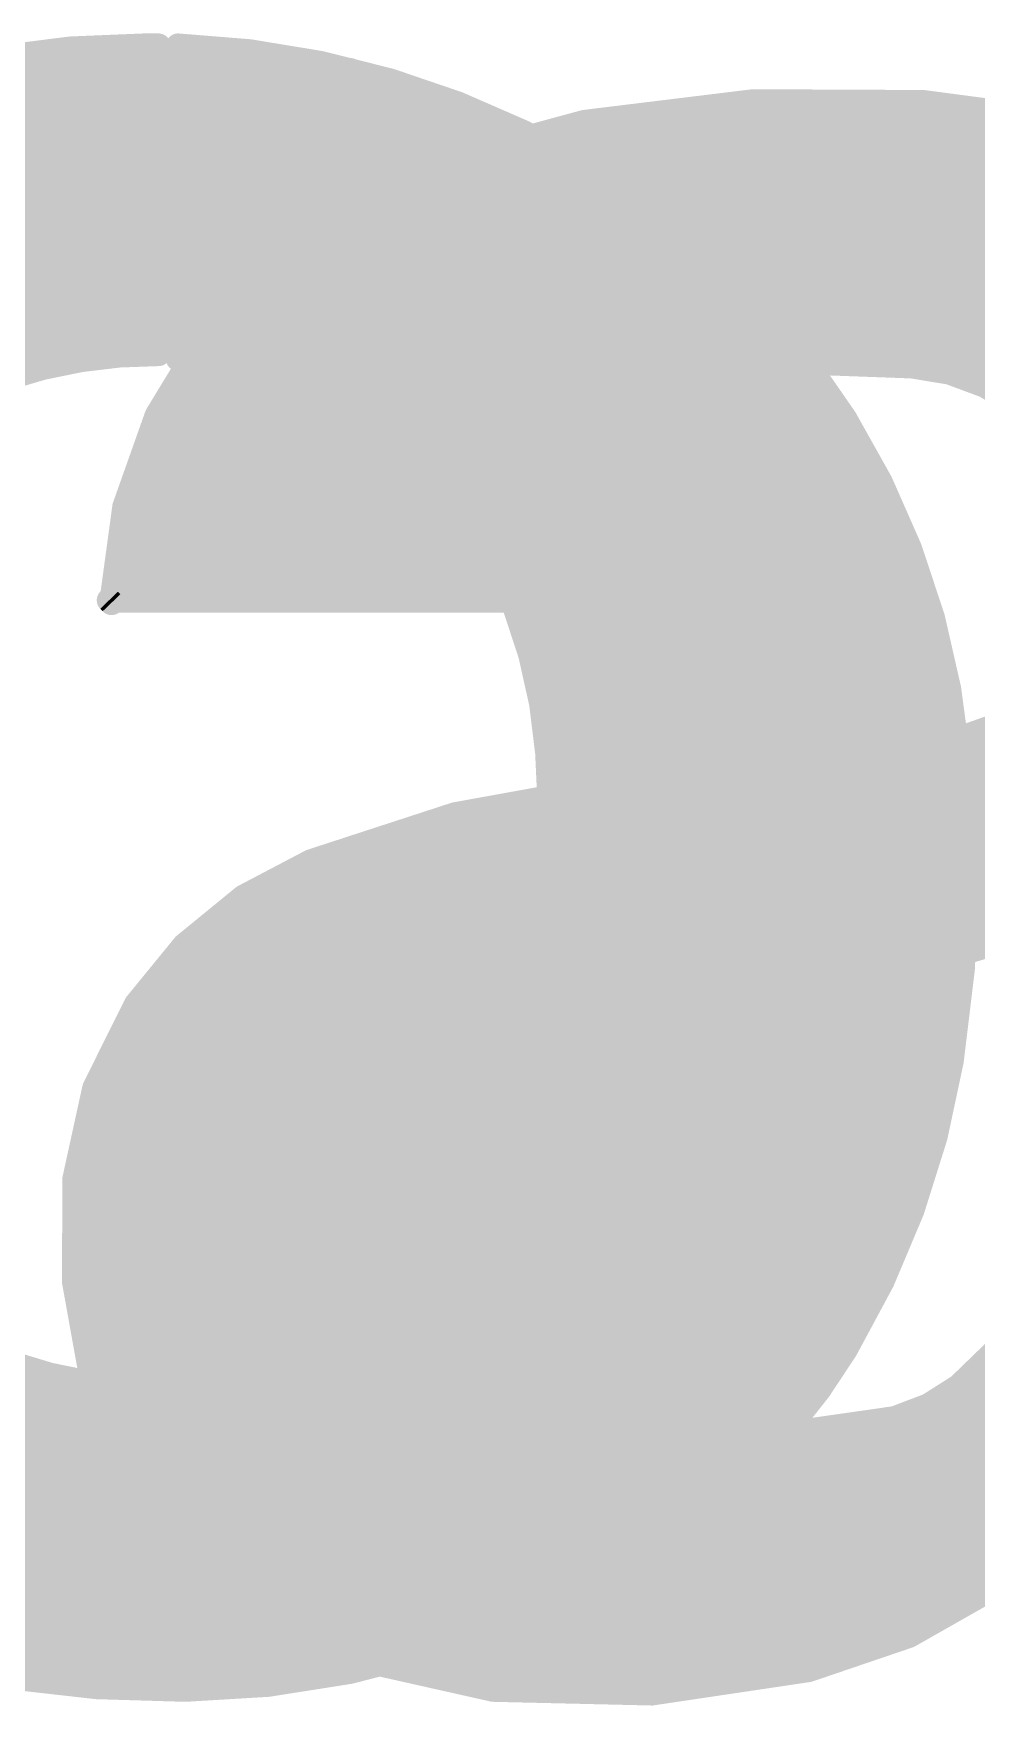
# Model space of a CAD drawing. Extents: x -19.1 to 53.5, y -15.6 to 59.8.
# Drawn here: x 20.242 to 21.215, y 53.354 to 55.077 of the extents above; entities that cross this region are included whole.
import ezdxf

# ---------------------------------------------------------------- set-up
doc = ezdxf.new("R2010")
doc.units = 0
doc.layers.add('21', color=41, linetype='CONTINUOUS')
doc.layers.add('22', color=40, linetype='CONTINUOUS')

msp = doc.modelspace()

# ---------------------------------------------------------------- linework, layer by layer
at = {"layer": '21', "const_width": 0.0254}
for points in [[(20.9843, 55.0072), (20.8102, 54.9859)], [(21.1596, 55.0064), (20.9843, 55.0072)], [(21.3335, 54.9834), (21.1596, 55.0064)], [(20.8102, 54.9859), (20.6873, 54.9525)], [(20.8518, 54.991), (21.276, 54.991)], [(20.7356, 54.9656), (21.3927, 54.9656)], [(20.6873, 54.9525), (20.5715, 54.8996)], [(20.6604, 54.9402), (21.4762, 54.9402)], [(20.6048, 54.9148), (21.524, 54.9148)], [(20.5715, 54.8996), (20.4897, 54.8421)], [(20.557, 54.8894), (21.5717, 54.8894)], [(20.5208, 54.864), (21.614, 54.864)], [(20.4897, 54.8421), (20.4214, 54.7692)], [(20.4864, 54.8386), (21.6436, 54.8386)], [(20.4626, 54.8132), (21.6685, 54.8132)], [(20.4389, 54.7878), (21.6864, 54.7878)], [(20.4214, 54.7692), (20.3694, 54.6838)], [(20.4173, 54.7624), (21.7043, 54.7624)], [(20.4018, 54.737), (20.9835, 54.737)], [(20.8915, 54.7167), (20.9501, 54.734)], [(20.9501, 54.734), (21.0109, 54.7395)], [(21.0109, 54.7395), (21.148, 54.7345)], [(21.0795, 54.737), (21.7141, 54.737)], [(21.148, 54.7345), (21.1868, 54.7281)], [(21.1868, 54.7281), (21.2237, 54.7144)], [(20.3864, 54.7116), (20.8822, 54.7116)], [(20.8426, 54.6898), (20.8915, 54.7167)], [(21.2237, 54.7144), (21.2573, 54.6938)], [(20.8014, 54.6522), (20.8426, 54.6898)], [(20.3694, 54.6838), (20.336, 54.5896)], [(20.3709, 54.6862), (20.8386, 54.6862)], [(20.3613, 54.6608), (20.8108, 54.6608)], [(20.7702, 54.6059), (20.8014, 54.6522)], [(20.3523, 54.6354), (20.7901, 54.6354)], [(20.3432, 54.61), (20.773, 54.61)], [(20.7508, 54.5536), (20.7702, 54.6059)], [(20.336, 54.5896), (20.3225, 54.4906)], [(20.3353, 54.5846), (20.7623, 54.5846)], [(20.3319, 54.5592), (20.7529, 54.5592)], [(20.7442, 54.4982), (20.7508, 54.5536)], [(20.3284, 54.5338), (20.7484, 54.5338)], [(20.3249, 54.5084), (20.7454, 54.5084)], [(20.32, 54.4932), (20.7442, 54.4932)], [(20.3225, 54.4906), (20.32, 54.4932)], [(20.7442, 54.4932), (20.7442, 54.4982)], [(21.2326, 54.3631), (21.1836, 54.3458)], [(21.1836, 54.3458), (21.0515, 54.323)], [(21.2126, 54.356), (21.7399, 54.356)], [(21.0955, 54.3306), (21.7399, 54.3306)], [(21.0515, 54.323), (20.8305, 54.3001)], [(20.8305, 54.3001), (20.6768, 54.2723)], [(20.8797, 54.3052), (21.7399, 54.3052)], [(20.7183, 54.2798), (21.7399, 54.2798)], [(20.6768, 54.2723), (20.5283, 54.2239)], [(20.6219, 54.2544), (21.7399, 54.2544)], [(20.544, 54.229), (21.7399, 54.229)], [(20.5283, 54.2239), (20.4586, 54.1873)], [(20.4897, 54.2036), (21.7399, 54.2036)], [(20.4586, 54.1873), (20.3977, 54.1375)], [(20.4475, 54.1782), (21.3146, 54.1782)], [(20.4164, 54.1528), (21.2776, 54.1528)], [(21.1812, 54.124), (21.2776, 54.1528)], [(20.3977, 54.1375), (20.3479, 54.0766)], [(20.3894, 54.1274), (21.1924, 54.1274)], [(21.082, 54.1071), (21.1812, 54.124)], [(20.9372, 54.0918), (21.082, 54.1071)], [(20.3687, 54.102), (21.0337, 54.102)], [(20.8806, 54.081), (20.9372, 54.0918)], [(20.3479, 54.0766), (20.305, 53.9904)], [(20.3479, 54.0766), (20.8691, 54.0766)], [(20.8267, 54.0605), (20.8806, 54.081)], [(20.7772, 54.0309), (20.8267, 54.0605)], [(20.3353, 54.0512), (20.8112, 54.0512)], [(20.3226, 54.0258), (20.7716, 54.0258)], [(20.7484, 54.0046), (20.7772, 54.0309)], [(20.31, 54.0004), (20.7455, 54.0004)], [(20.7264, 53.9725), (20.7484, 54.0046)], [(20.305, 53.9904), (20.2844, 53.8963)], [(20.3016, 53.975), (20.7281, 53.975)], [(20.7034, 53.9159), (20.7264, 53.9725)], [(20.2961, 53.9496), (20.7171, 53.9496)], [(20.2905, 53.9242), (20.7068, 53.9242)], [(20.6923, 53.8558), (20.7034, 53.9159)], [(20.285, 53.8988), (20.7002, 53.8988)], [(20.2844, 53.8963), (20.2842, 53.7902)], [(20.2843, 53.8734), (20.6955, 53.8734)], [(20.2843, 53.848), (20.6924, 53.848)], [(20.6934, 53.7947), (20.6923, 53.8558)], [(20.2842, 53.8226), (20.6929, 53.8226)], [(20.2842, 53.7972), (20.6934, 53.7972)], [(20.7011, 53.7613), (20.6934, 53.7947)], [(20.2842, 53.7902), (20.303, 53.6857)], [(20.2875, 53.7718), (20.6987, 53.7718)], [(20.7157, 53.7304), (20.7011, 53.7613)], [(20.292, 53.7464), (20.7082, 53.7464)], [(21.2725, 53.7566), (21.1963, 53.6829)], [(20.7366, 53.7032), (20.7157, 53.7304)], [(20.2966, 53.721), (20.7229, 53.721)], [(20.3012, 53.6956), (20.7458, 53.6956)], [(20.775, 53.6716), (20.7366, 53.7032)], [(21.2094, 53.6956), (21.7399, 53.6956)], [(20.303, 53.6857), (20.3403, 53.5864)], [(21.1963, 53.6829), (21.165, 53.6631)], [(20.3088, 53.6702), (20.7779, 53.6702)], [(20.8199, 53.65), (20.775, 53.6716)], [(21.165, 53.6631), (21.1303, 53.6499)], [(21.1762, 53.6702), (21.7416, 53.6702)], [(20.3184, 53.6448), (20.8445, 53.6448)], [(20.8686, 53.6397), (20.8199, 53.65)], [(21.0236, 53.6346), (20.8686, 53.6397)], [(21.1303, 53.6499), (21.0236, 53.6346)], [(21.0947, 53.6448), (21.7436, 53.6448)], [(20.3279, 53.6194), (21.7455, 53.6194)], [(20.3374, 53.594), (21.7475, 53.594)], [(20.3403, 53.5864), (20.3695, 53.5381)], [(20.3511, 53.5686), (21.7494, 53.5686)], [(20.3664, 53.5432), (21.3144, 53.5432)], [(20.3695, 53.5381), (20.4072, 53.4961)], [(20.3877, 53.5178), (21.2845, 53.5178)], [(20.4072, 53.4961), (20.4521, 53.4619)], [(20.4121, 53.4924), (21.2546, 53.4924)], [(20.4454, 53.467), (21.2171, 53.467)], [(21.1449, 53.426), (21.24, 53.48)], [(20.4521, 53.4619), (20.579, 53.4013)], [(20.4946, 53.4416), (21.1724, 53.4416)], [(20.5479, 53.4162), (21.1161, 53.4162)], [(21.0414, 53.3908), (21.1449, 53.426)], [(20.579, 53.4013), (20.7162, 53.3705)], [(20.6259, 53.3908), (21.0414, 53.3908)], [(20.8797, 53.3667), (21.0414, 53.3908)], [(20.7162, 53.3705), (20.8797, 53.3667)]]:
    msp.add_lwpolyline(points, dxfattribs=at)
at = {"layer": '21', "const_width": 0.0127}
for points in [[(20.9843, 55.0136, 1), (20.9842, 55.0009)], [(20.985, 55.0009, 1), (20.9835, 55.0135)], [(21.1605, 55.0127, 1), (21.1588, 55.0001)], [(21.1596, 55, 1), (21.1597, 55.0127)], [(20.8094, 54.9922, 1), (20.811, 54.9796)], [(20.8119, 54.9798, 1), (20.8085, 54.992)], [(20.8518, 54.9973, 1), (20.8518, 54.9847)], [(20.7356, 54.9719, 1), (20.7356, 54.9593)], [(20.6857, 54.9586, 1), (20.689, 54.9464)], [(20.69, 54.9467, 1), (20.6847, 54.9583)], [(20.6604, 54.9466, 1), (20.6604, 54.9339)], [(20.6048, 54.9211, 1), (20.6048, 54.9085)], [(20.5689, 54.9054, 1), (20.5741, 54.8938)], [(20.5752, 54.8944, 1), (20.5678, 54.9048)], [(20.557, 54.8957, 1), (20.557, 54.8831)], [(20.5208, 54.8704, 1), (20.5208, 54.8577)], [(20.4864, 54.8449, 1), (20.4864, 54.8323)], [(20.4861, 54.8473, 1), (20.4934, 54.8369)], [(20.4944, 54.8378, 1), (20.4851, 54.8465)], [(20.4626, 54.8195, 1), (20.4626, 54.8069)], [(20.4389, 54.7942, 1), (20.4389, 54.7815)], [(20.4173, 54.7687, 1), (20.4173, 54.7561)], [(20.4168, 54.7735, 1), (20.426, 54.7648)], [(20.4268, 54.7659, 1), (20.416, 54.7725)], [(20.4018, 54.7433, 1), (20.4018, 54.7307)], [(20.9495, 54.7403, 1), (20.9507, 54.7276)], [(20.9519, 54.7279, 1), (20.9483, 54.74)], [(20.9835, 54.7307, 1), (20.9835, 54.7433)], [(21.0111, 54.7458, 1), (21.0107, 54.7332)], [(21.0115, 54.7332, 1), (21.0103, 54.7458)], [(21.0795, 54.7433, 1), (21.0795, 54.7307)], [(21.149, 54.7408, 1), (21.147, 54.7282)], [(21.1478, 54.7282, 1), (21.1482, 54.7408)], [(21.1891, 54.734, 1), (21.1846, 54.7221)], [(21.1858, 54.7218, 1), (21.1879, 54.7344)], [(20.3864, 54.718, 1), (20.3864, 54.7053)], [(20.8822, 54.7053, 1), (20.8822, 54.718)], [(20.8897, 54.7228, 1), (20.8933, 54.7106)], [(20.8946, 54.7111, 1), (20.8884, 54.7223)], [(21.227, 54.7198, 1), (21.2204, 54.7089)], [(20.8469, 54.6851, 1), (20.8383, 54.6945)], [(20.364, 54.6871, 1), (20.3749, 54.6805)], [(20.3754, 54.6817, 1), (20.3635, 54.6859)], [(20.3709, 54.6925, 1), (20.3709, 54.6799)], [(20.8395, 54.6954, 1), (20.8457, 54.6843)], [(20.8386, 54.6799, 1), (20.8386, 54.6925)], [(20.3613, 54.6671, 1), (20.3613, 54.6545)], [(20.8108, 54.6545, 1), (20.8108, 54.6671)], [(20.7971, 54.6569, 1), (20.8057, 54.6475)], [(20.8067, 54.6486, 1), (20.7961, 54.6557)], [(20.3523, 54.6418, 1), (20.3523, 54.6291)], [(20.7901, 54.6291, 1), (20.7901, 54.6418)], [(20.3432, 54.6163, 1), (20.3432, 54.6037)], [(20.7762, 54.6037, 1), (20.7643, 54.6081)], [(20.773, 54.6037, 1), (20.773, 54.6163)], [(20.3423, 54.5888, 1), (20.3297, 54.5905)], [(20.7649, 54.6095, 1), (20.7755, 54.6024)], [(20.3353, 54.5909, 1), (20.3353, 54.5783)], [(20.33, 54.5918, 1), (20.342, 54.5875)], [(20.7623, 54.5783, 1), (20.7623, 54.5909)], [(20.3319, 54.5656, 1), (20.3319, 54.5529)], [(20.7571, 54.5529, 1), (20.7445, 54.5544)], [(20.7529, 54.5529, 1), (20.7529, 54.5656)], [(20.7448, 54.5558, 1), (20.7567, 54.5514)], [(20.3284, 54.5401, 1), (20.3284, 54.5275)], [(20.7484, 54.5275, 1), (20.7484, 54.5401)], [(20.3249, 54.5147, 1), (20.3249, 54.5021)], [(20.7454, 54.5021, 1), (20.7454, 54.5147)], [(20.3246, 54.4976, 1), (20.3154, 54.4888)], [(20.32, 54.4995, 1), (20.32, 54.4869)], [(20.3162, 54.4915, 1), (20.3288, 54.4897)], [(20.3179, 54.4862, 1), (20.3271, 54.495)], [(20.7506, 54.4982, 1), (20.7378, 54.4982)], [(20.7378, 54.4932, 1), (20.7506, 54.4932)], [(20.7379, 54.4989, 1), (20.7505, 54.4975)], [(20.7442, 54.4869, 1), (20.7442, 54.4995)], [(21.1815, 54.3518, 1), (21.1857, 54.3398)], [(21.1847, 54.3395, 1), (21.1825, 54.3521)], [(21.2126, 54.3623, 1), (21.2126, 54.3497)], [(21.0955, 54.337, 1), (21.0955, 54.3243)], [(21.0504, 54.3293, 1), (21.0526, 54.3167)], [(21.0522, 54.3167, 1), (21.0508, 54.3293)], [(20.8298, 54.3064, 1), (20.8312, 54.2938)], [(20.8316, 54.2939, 1), (20.8294, 54.3063)], [(20.8797, 54.3115, 1), (20.8797, 54.2989)], [(20.7183, 54.2861, 1), (20.7183, 54.2735)], [(20.6757, 54.2786, 1), (20.6779, 54.2661)], [(20.6788, 54.2663, 1), (20.6748, 54.2783)], [(20.6219, 54.2608, 1), (20.6219, 54.2481)], [(20.544, 54.2353, 1), (20.544, 54.2227)], [(20.5263, 54.2299, 1), (20.5303, 54.2179)], [(20.5313, 54.2183, 1), (20.5253, 54.2295)], [(20.4897, 54.2099, 1), (20.4897, 54.1973)], [(20.4475, 54.1846, 1), (20.4475, 54.1719)], [(20.4557, 54.1929, 1), (20.4616, 54.1817)], [(20.4627, 54.1824, 1), (20.4546, 54.1922)], [(20.4164, 54.1591, 1), (20.4164, 54.1465)], [(20.3894, 54.1337, 1), (20.3894, 54.1211)], [(20.3937, 54.1425, 1), (20.4017, 54.1326)], [(20.4026, 54.1335, 1), (20.3928, 54.1416)], [(21.1794, 54.1301, 1), (21.183, 54.118)], [(21.1822, 54.1178, 1), (21.1801, 54.1303)], [(21.1924, 54.1211, 1), (21.1924, 54.1337)], [(21.0809, 54.1134, 1), (21.0831, 54.1008)], [(21.0827, 54.1008, 1), (21.0813, 54.1134)], [(20.3687, 54.1084, 1), (20.3687, 54.0957)], [(20.9365, 54.0981, 1), (20.9379, 54.0855)], [(20.9384, 54.0856, 1), (20.936, 54.098)], [(21.0337, 54.0957, 1), (21.0337, 54.1084)], [(20.3479, 54.0829, 1), (20.3479, 54.0703)], [(20.343, 54.0806, 1), (20.3528, 54.0726)], [(20.3536, 54.0738, 1), (20.3422, 54.0794)], [(20.8691, 54.0703, 1), (20.8691, 54.0829)], [(20.8794, 54.0872, 1), (20.8818, 54.0747)], [(20.8828, 54.075, 1), (20.8783, 54.0869)], [(20.8244, 54.0664, 1), (20.829, 54.0545)], [(20.83, 54.055, 1), (20.8234, 54.0659)], [(20.3353, 54.0575, 1), (20.3353, 54.0449)], [(20.8112, 54.0449, 1), (20.8112, 54.0575)], [(20.3226, 54.0322, 1), (20.3226, 54.0195)], [(20.7739, 54.0364, 1), (20.7805, 54.0254)], [(20.7716, 54.0195, 1), (20.7716, 54.0322)], [(20.7815, 54.0262, 1), (20.7729, 54.0356)], [(20.31, 54.0067, 1), (20.31, 53.9941)], [(20.7442, 54.0093, 1), (20.7527, 53.9999)], [(20.7537, 54.001, 1), (20.7432, 54.0082)], [(20.7455, 53.9941, 1), (20.7455, 54.0067)], [(20.2993, 53.9932, 1), (20.3107, 53.9875)], [(20.3112, 53.989, 1), (20.2988, 53.9917)], [(20.3016, 53.9813, 1), (20.3016, 53.9687)], [(20.7212, 53.9761, 1), (20.7316, 53.9689)], [(20.7323, 53.9701, 1), (20.7205, 53.9749)], [(20.7281, 53.9687, 1), (20.7281, 53.9813)], [(20.2961, 53.956, 1), (20.2961, 53.9433)], [(20.7171, 53.9433, 1), (20.7171, 53.956)], [(20.2905, 53.9306, 1), (20.2905, 53.9179)], [(20.7097, 53.9147, 1), (20.6972, 53.917)], [(20.7068, 53.9179, 1), (20.7068, 53.9306)], [(20.285, 53.9051, 1), (20.285, 53.8925)], [(20.6975, 53.9183, 1), (20.7093, 53.9135)], [(20.7002, 53.8925, 1), (20.7002, 53.9051)], [(20.2907, 53.8963, 1), (20.2781, 53.8963)], [(20.2782, 53.8977, 1), (20.2906, 53.8949)], [(20.2843, 53.8798, 1), (20.2843, 53.8671)], [(20.6955, 53.8671, 1), (20.6955, 53.8798)], [(20.2843, 53.8544, 1), (20.2843, 53.8417)], [(20.6986, 53.8559, 1), (20.6859, 53.8557)], [(20.686, 53.857, 1), (20.6985, 53.8546)], [(20.6924, 53.8417, 1), (20.6924, 53.8544)], [(20.2842, 53.8289, 1), (20.2842, 53.8163)], [(20.6929, 53.8163, 1), (20.6929, 53.8289)], [(20.2842, 53.8036, 1), (20.2842, 53.7909)], [(20.6996, 53.7961, 1), (20.6872, 53.7933)], [(20.6934, 53.7909, 1), (20.6934, 53.8036)], [(20.2778, 53.7902, 1), (20.2905, 53.7902)], [(20.2904, 53.7913, 1), (20.2779, 53.7891)], [(20.6871, 53.7946, 1), (20.6997, 53.7948)], [(20.2875, 53.7782, 1), (20.2875, 53.7655)], [(20.7068, 53.764, 1), (20.6954, 53.7586)], [(20.6987, 53.7655, 1), (20.6987, 53.7782)], [(20.292, 53.7527, 1), (20.292, 53.7401)], [(20.6949, 53.7599, 1), (20.7073, 53.7628)], [(20.7082, 53.7401, 1), (20.7082, 53.7527)], [(20.7208, 53.7342, 1), (20.7107, 53.7265)], [(20.71, 53.7276, 1), (20.7215, 53.7331)], [(20.2966, 53.7274, 1), (20.2966, 53.7147)], [(20.7229, 53.7147, 1), (20.7229, 53.7274)], [(20.3012, 53.702, 1), (20.3012, 53.6893)], [(20.7406, 53.7081, 1), (20.7326, 53.6983)], [(20.7316, 53.6993, 1), (20.7416, 53.7071)], [(20.7458, 53.6893, 1), (20.7458, 53.702)], [(21.2094, 53.702, 1), (21.2094, 53.6893)], [(20.3089, 53.688, 1), (20.297, 53.6835)], [(20.2967, 53.6846, 1), (20.3092, 53.6869)], [(21.1919, 53.6875, 1), (21.2007, 53.6783)], [(21.1997, 53.6775, 1), (21.1929, 53.6883)], [(20.3088, 53.6765, 1), (20.3088, 53.6639)], [(20.7778, 53.6773, 1), (20.7723, 53.6659)], [(20.771, 53.6667, 1), (20.7791, 53.6765)], [(20.7779, 53.6639, 1), (20.7779, 53.6765)], [(21.1616, 53.6684, 1), (21.1684, 53.6577)], [(21.1672, 53.6571, 1), (21.1627, 53.669)], [(21.1762, 53.6765, 1), (21.1762, 53.6639)], [(20.3184, 53.6512, 1), (20.3184, 53.6385)], [(20.8212, 53.6562, 1), (20.8186, 53.6438)], [(20.8171, 53.6443, 1), (20.8227, 53.6557)], [(20.8445, 53.6385, 1), (20.8445, 53.6512)], [(20.8688, 53.646, 1), (20.8684, 53.6334)], [(20.8673, 53.6335, 1), (20.8699, 53.6459)], [(21.0947, 53.6512, 1), (21.0947, 53.6385)], [(21.128, 53.6558, 1), (21.1326, 53.644)], [(21.1312, 53.6436, 1), (21.1294, 53.6562)], [(21.0227, 53.6409, 1), (21.0245, 53.6283)], [(21.0234, 53.6283, 1), (21.0238, 53.6409)], [(20.3279, 53.6258, 1), (20.3279, 53.6131)], [(20.3374, 53.6003, 1), (20.3374, 53.5877)], [(20.3457, 53.5897, 1), (20.3349, 53.5831)], [(20.3344, 53.5842, 1), (20.3462, 53.5886)], [(20.3511, 53.575, 1), (20.3511, 53.5623)], [(20.3664, 53.5496, 1), (20.3664, 53.5369)], [(20.3742, 53.5423, 1), (20.3648, 53.5339)], [(20.3641, 53.5348, 1), (20.3749, 53.5414)], [(20.3877, 53.5241, 1), (20.3877, 53.5115)], [(20.4111, 53.5012, 1), (20.4034, 53.4911)], [(20.4025, 53.4919, 1), (20.4119, 53.5004)], [(20.4121, 53.4988, 1), (20.4121, 53.4861)], [(20.4454, 53.4734, 1), (20.4454, 53.4607)], [(21.2171, 53.4607, 1), (21.2171, 53.4734)], [(20.4548, 53.4676, 1), (20.4494, 53.4562)], [(20.4483, 53.4568, 1), (20.4559, 53.467)], [(20.4946, 53.4479, 1), (20.4946, 53.4353)], [(21.1724, 53.4353, 1), (21.1724, 53.4479)], [(20.5479, 53.4226, 1), (20.5479, 53.4099)], [(21.1161, 53.4099, 1), (21.1161, 53.4226)], [(21.1418, 53.4315, 1), (21.1481, 53.4205)], [(21.147, 53.42, 1), (21.1429, 53.432)], [(20.5804, 53.4075, 1), (20.5776, 53.3951)], [(20.5763, 53.3956, 1), (20.5817, 53.4071)], [(20.6259, 53.3972, 1), (20.6259, 53.3845)], [(21.0394, 53.3968, 1), (21.0434, 53.3848)], [(21.0423, 53.3845, 1), (21.0405, 53.3971)], [(21.0414, 53.3845, 1), (21.0414, 53.3972)], [(20.7163, 53.3768, 1), (20.7161, 53.3642)], [(20.7148, 53.3643, 1), (20.7176, 53.3767)], [(20.8787, 53.373, 1), (20.8806, 53.3604)], [(20.8795, 53.3603, 1), (20.8798, 53.373)]]:
    msp.add_lwpolyline(points, format="xyb", dxfattribs=at)
at = {"layer": '22'}
for points, const_width in [([(20.3556, 55.0647, 0.0624), (20.132, 55.0367)], 0.0254), ([(20.3556, 55.071, 1), (20.3556, 55.0584)], 0.0127), ([(20.3619, 55.0546, 1), (20.3493, 55.0544)], 0.0127), ([(20.3564, 55.0482, 1), (20.3548, 55.0608)], 0.0127), ([(20.3556, 55.0584, 1), (20.3556, 55.071)], 0.0127), ([(20.3772, 55.0647, 1), (20.3645, 55.0647)], 0.0127), ([(20.3708, 55.0584, 1), (20.3708, 55.071)], 0.0127), ([(20.3975, 55.0647, 1), (20.3848, 55.0647)], 0.0127), ([(20.8128, 54.9402, 0.1246), (20.3911, 55.0647)], 0.0254), ([(20.3913, 55.071, 1), (20.3909, 55.0584)], 0.0127), ([(20.4102, 55.052, 1), (20.3974, 55.052)], 0.0127), ([(20.4165, 55.0633, 1), (20.4165, 55.0507)], 0.0127), ([(20.4188, 55.0511, 1), (20.4142, 55.0629)], 0.0127), ([(20.4224, 55.0633, 1), (20.4208, 55.0507)], 0.0127), ([(20.4216, 55.0507, 1), (20.4216, 55.0633)], 0.0127), ([(20.2553, 55.0481, 1), (20.2553, 55.0355)], 0.0127), ([(20.3558, 55.0355, 1), (20.3558, 55.0481)], 0.0127), ([(20.4015, 55.0579, 1), (20.4061, 55.0461)], 0.0127), ([(20.4038, 55.0481, 1), (20.4038, 55.0355)], 0.0127), ([(20.5481, 55.0355, 1), (20.5481, 55.0481)], 0.0127), ([(20.5717, 55.045, 1), (20.5661, 55.0336)], 0.0127), ([(20.5681, 55.033, 1), (20.5697, 55.0456)], 0.0127), ([(20.3562, 55.0101, 1), (20.3562, 55.0228)], 0.0127), ([(20.4038, 55.0228, 1), (20.4038, 55.0101)], 0.0127), ([(20.615, 55.0101, 1), (20.615, 55.0228)], 0.0127), ([(20.3567, 54.9847, 1), (20.3567, 54.9973)], 0.0127), ([(20.4038, 54.9973, 1), (20.4038, 54.9847)], 0.0127), ([(20.6662, 54.9847, 1), (20.6662, 54.9973)], 0.0127), ([(20.3571, 54.9593, 1), (20.3571, 54.9719)], 0.0127), ([(20.4038, 54.9719, 1), (20.4038, 54.9593)], 0.0127), ([(20.7174, 54.9593, 1), (20.7174, 54.9719)], 0.0127), ([(20.3575, 54.9339, 1), (20.3575, 54.9466)], 0.0127), ([(20.4038, 54.9466, 1), (20.4038, 54.9339)], 0.0127), ([(20.7685, 54.9339, 1), (20.7685, 54.9466)], 0.0127), ([(21.1861, 54.4017, 0.2183), (20.8128, 54.9402)], 0.0254), ([(20.816, 54.9457, 1), (20.8096, 54.9347)], 0.0127), ([(20.8096, 54.9347, 1), (20.816, 54.9457)], 0.0127), ([(20.358, 54.9085, 1), (20.358, 54.9211)], 0.0127), ([(20.4038, 54.9211, 1), (20.4038, 54.9085)], 0.0127), ([(20.8197, 54.9085, 1), (20.8197, 54.9211)], 0.0127), ([(20.3584, 54.8831, 1), (20.3584, 54.8957)], 0.0127), ([(20.4038, 54.8957, 1), (20.4038, 54.8831)], 0.0127), ([(20.8708, 54.8831, 1), (20.8708, 54.8957)], 0.0127), ([(20.3588, 54.8577, 1), (20.3588, 54.8704)], 0.0127), ([(20.4038, 54.8704, 1), (20.4038, 54.8577)], 0.0127), ([(20.9117, 54.8755, 1), (20.9017, 54.8677)], 0.0127), ([(20.9039, 54.8659, 1), (20.9095, 54.8773)], 0.0127), ([(20.9127, 54.8577, 1), (20.9127, 54.8704)], 0.0127), ([(20.3592, 54.8323, 1), (20.3592, 54.8449)], 0.0127), ([(20.4038, 54.8449, 1), (20.4038, 54.8323)], 0.0127), ([(20.9326, 54.8323, 1), (20.9326, 54.8449)], 0.0127), ([(20.3597, 54.8069, 1), (20.3597, 54.8195)], 0.0127), ([(20.4038, 54.8195, 1), (20.4038, 54.8069)], 0.0127), ([(20.9526, 54.8069, 1), (20.9526, 54.8195)], 0.0127), ([(20.3601, 54.7815, 1), (20.3601, 54.7942)], 0.0127), ([(20.4038, 54.7942, 1), (20.4038, 54.7815)], 0.0127), ([(20.9725, 54.7815, 1), (20.9725, 54.7942)], 0.0127), ([(20.3605, 54.7561, 1), (20.3605, 54.7687)], 0.0127), ([(20.4038, 54.7687, 1), (20.4038, 54.7561)], 0.0127), ([(20.4047, 54.7662, 1), (20.4029, 54.7536)], 0.0127), ([(20.9924, 54.7561, 1), (20.9924, 54.7687)], 0.0127), ([(20.3708, 54.7472, 0.0828), (20.2133, 54.7218)], 0.0254), ([(20.3505, 54.7636, 1), (20.3505, 54.751)], 0.0127), ([(20.351, 54.751, 1), (20.35, 54.7636)], 0.0127), ([(20.3543, 54.7572, 1), (20.3669, 54.7574)], 0.0127), ([(20.3606, 54.751, 1), (20.3606, 54.7636)], 0.0127), ([(20.3708, 54.7409, 1), (20.3708, 54.7535)], 0.0127), ([(20.3911, 54.7484, 1), (20.3911, 54.7358)], 0.0127), ([(20.3974, 54.7599, 1), (20.4102, 54.7599)], 0.0127), ([(20.6629, 54.6202, 0.2316), (20.414, 54.7421)], 0.0254), ([(20.414, 54.7484, 1), (20.414, 54.7358)], 0.0127), ([(20.414, 54.7358, 1), (20.414, 54.7484)], 0.0127), ([(20.5187, 54.7502, 1), (20.5125, 54.739)], 0.0127), ([(20.5147, 54.7383, 1), (20.5165, 54.7509)], 0.0127), ([(20.3645, 54.7472, 1), (20.3772, 54.7472)], 0.0127), ([(20.3848, 54.7421, 1), (20.3975, 54.7421)], 0.0127), ([(20.5293, 54.7433, 1), (20.5293, 54.7307)], 0.0127), ([(21.0124, 54.7307, 1), (21.0124, 54.7433)], 0.0127), ([(20.5753, 54.718, 1), (20.5753, 54.7053)], 0.0127), ([(21.0323, 54.7053, 1), (21.0323, 54.718)], 0.0127), ([(20.6212, 54.6925, 1), (20.6212, 54.6799)], 0.0127), ([(20.6401, 54.6823, 1), (20.6299, 54.6749)], 0.0127), ([(20.6319, 54.673, 1), (20.6381, 54.6842)], 0.0127), ([(21.0523, 54.6799, 1), (21.0523, 54.6925)], 0.0127), ([(20.6479, 54.6671, 1), (20.6479, 54.6545)], 0.0127), ([(21.0722, 54.6545, 1), (21.0722, 54.6671)], 0.0127), ([(20.6664, 54.6418, 1), (20.6664, 54.6291)], 0.0127), ([(21.0922, 54.6291, 1), (21.0922, 54.6418)], 0.0127), ([(20.7721, 54.3357, 0.1478), (20.6629, 54.6202)], 0.0254), ([(20.6679, 54.6241, 1), (20.6579, 54.6163)], 0.0127), ([(20.6579, 54.6163, 1), (20.6679, 54.6241)], 0.0127), ([(20.6848, 54.6163, 1), (20.6848, 54.6037)], 0.0127), ([(21.1121, 54.6037, 1), (21.1121, 54.6163)], 0.0127), ([(21.1263, 54.6012, 1), (21.1139, 54.5984)], 0.0127), ([(21.1151, 54.5959, 1), (21.1251, 54.6037)], 0.0127), ([(20.7033, 54.5909, 1), (20.7033, 54.5783)], 0.0127), ([(21.1236, 54.5783, 1), (21.1236, 54.5909)], 0.0127), ([(20.722, 54.5694, 1), (20.7104, 54.5642)], 0.0127), ([(20.7111, 54.5631, 1), (20.7213, 54.5705)], 0.0127), ([(20.7196, 54.5656, 1), (20.7196, 54.5529)], 0.0127), ([(21.1294, 54.5529, 1), (21.1294, 54.5656)], 0.0127), ([(20.7309, 54.5401, 1), (20.7309, 54.5275)], 0.0127), ([(21.1352, 54.5275, 1), (21.1352, 54.5401)], 0.0127), ([(20.7422, 54.5147, 1), (20.7422, 54.5021)], 0.0127), ([(21.141, 54.5021, 1), (21.141, 54.5147)], 0.0127), ([(20.7535, 54.4894, 1), (20.7535, 54.4767)], 0.0127), ([(21.1468, 54.4767, 1), (21.1468, 54.4894)], 0.0127), ([(20.7631, 54.4766, 1), (20.7507, 54.4742)], 0.0127), ([(20.7511, 54.4728, 1), (20.7627, 54.478)], 0.0127), ([(20.7602, 54.4639, 1), (20.7602, 54.4513)], 0.0127), ([(21.1526, 54.4513, 1), (21.1526, 54.4639)], 0.0127), ([(20.7649, 54.4385, 1), (20.7649, 54.4259)], 0.0127), ([(21.1584, 54.4259, 1), (21.1584, 54.4385)], 0.0127), ([(20.7697, 54.4132, 1), (20.7697, 54.4005)], 0.0127), ([(21.1642, 54.4005, 1), (21.1642, 54.4132)], 0.0127), ([(21.1887, 54.0182, 0.0851), (21.1861, 54.4017)], 0.0254), ([(21.1924, 54.4028, 1), (21.1798, 54.4006)], 0.0127), ([(20.7744, 54.3877, 1), (20.7744, 54.3751)], 0.0127), ([(21.17, 54.3751, 1), (21.17, 54.3877)], 0.0127), ([(21.1798, 54.4006, 1), (21.1924, 54.4028)], 0.0127), ([(20.7791, 54.3623, 1), (20.7791, 54.3497)], 0.0127), ([(21.1758, 54.3497, 1), (21.1758, 54.3623)], 0.0127), ([(20.7696, 54.0893, 0.0416), (20.7721, 54.3357)], 0.0254), ([(20.7784, 54.3362, 1), (20.7658, 54.3352)], 0.0127), ([(20.7658, 54.3352, 1), (20.7784, 54.3362)], 0.0127), ([(20.7839, 54.337, 1), (20.7839, 54.3243)], 0.0127), ([(21.1816, 54.3243, 1), (21.1816, 54.337)], 0.0127), ([(20.7911, 54.3257, 1), (20.7785, 54.3253)], 0.0127), ([(20.7786, 54.3243, 1), (20.791, 54.3267)], 0.0127), ([(20.7854, 54.3115, 1), (20.7854, 54.2989)], 0.0127), ([(21.1875, 54.2989, 1), (21.1875, 54.3115)], 0.0127), ([(20.786, 54.2861, 1), (20.786, 54.2735)], 0.0127), ([(21.1933, 54.2735, 1), (21.1933, 54.2861)], 0.0127), ([(20.7867, 54.2608, 1), (20.7867, 54.2481)], 0.0127), ([(21.2077, 54.2432, 1), (21.1951, 54.2452)], 0.0127), ([(21.1991, 54.2481, 1), (21.1991, 54.2608)], 0.0127), ([(20.7874, 54.2353, 1), (20.7874, 54.2227)], 0.0127), ([(21.1952, 54.2428, 1), (21.2076, 54.2456)], 0.0127), ([(21.199, 54.2227, 1), (21.199, 54.2353)], 0.0127), ([(20.7881, 54.2099, 1), (20.7881, 54.1973)], 0.0127), ([(21.195, 54.1973, 1), (21.195, 54.2099)], 0.0127), ([(20.7888, 54.1846, 1), (20.7888, 54.1719)], 0.0127), ([(21.191, 54.1719, 1), (21.191, 54.1846)], 0.0127), ([(20.7895, 54.1591, 1), (20.7895, 54.1465)], 0.0127), ([(21.187, 54.1465, 1), (21.187, 54.1591)], 0.0127), ([(20.7885, 54.1337, 1), (20.7885, 54.1211)], 0.0127), ([(20.7962, 54.1367, 1), (20.7836, 54.1385)], 0.0127), ([(20.7836, 54.1374, 1), (20.7962, 54.1378)], 0.0127), ([(21.1831, 54.1211, 1), (21.1831, 54.1337)], 0.0127), ([(20.701, 53.8607, 0.0995), (20.7696, 54.0893)], 0.0254), ([(20.7759, 54.0887, 1), (20.7633, 54.0899)], 0.0127), ([(20.7849, 54.1084, 1), (20.7849, 54.0957)], 0.0127), ([(21.1791, 54.0957, 1), (21.1791, 54.1084)], 0.0127), ([(20.7633, 54.0899, 1), (20.7759, 54.0887)], 0.0127), ([(20.7814, 54.0829, 1), (20.7814, 54.0703)], 0.0127), ([(21.1751, 54.0703, 1), (21.1751, 54.0829)], 0.0127), ([(20.7778, 54.0575, 1), (20.7778, 54.0449)], 0.0127), ([(21.1711, 54.0449, 1), (21.1711, 54.0575)], 0.0127), ([(20.7742, 54.0322, 1), (20.7742, 54.0195)], 0.0127), ([(21.0795, 53.721, 0.0949), (21.1887, 54.0182)], 0.0254), ([(21.1671, 54.0195, 1), (21.1671, 54.0322)], 0.0127), ([(21.195, 54.0172, 1), (21.1824, 54.0192)], 0.0127), ([(20.7688, 54.0067, 1), (20.7688, 53.9941)], 0.0127), ([(20.7658, 54.0115, 1), (20.7784, 54.0097)], 0.0127), ([(20.7781, 54.0086, 1), (20.7661, 54.0126)], 0.0127), ([(21.1631, 53.9941, 1), (21.1631, 54.0067)], 0.0127), ([(21.1824, 54.0192, 1), (21.195, 54.0172)], 0.0127), ([(20.7605, 53.9813, 1), (20.7605, 53.9687)], 0.0127), ([(21.1591, 53.9687, 1), (21.1591, 53.9813)], 0.0127), ([(20.7522, 53.956, 1), (20.7522, 53.9433)], 0.0127), ([(21.1552, 53.9433, 1), (21.1552, 53.956)], 0.0127), ([(20.7439, 53.9306, 1), (20.7439, 53.9179)], 0.0127), ([(21.1512, 53.9179, 1), (21.1512, 53.9306)], 0.0127), ([(20.7357, 53.9051, 1), (20.7357, 53.8925)], 0.0127), ([(21.1472, 53.8925, 1), (21.1472, 53.9051)], 0.0127), ([(20.728, 53.8957, 1), (20.74, 53.8917)], 0.0127), ([(20.7396, 53.8908, 1), (20.7284, 53.8966)], 0.0127), ([(20.7234, 53.8798, 1), (20.7234, 53.8671)], 0.0127), ([(21.1432, 53.8671, 1), (21.1432, 53.8798)], 0.0127), ([(20.513, 53.7032, 0.1942), (20.701, 53.8607)], 0.0254), ([(20.6954, 53.8637, 1), (20.7066, 53.8577)], 0.0127), ([(20.7066, 53.8577, 1), (20.6954, 53.8637)], 0.0127), ([(20.7101, 53.8544, 1), (20.7101, 53.8417)], 0.0127), ([(21.1341, 53.8566, 1), (21.1467, 53.8546)], 0.0127), ([(21.1457, 53.8522, 1), (21.1351, 53.859)], 0.0127), ([(21.1355, 53.8417, 1), (21.1355, 53.8544)], 0.0127), ([(20.6968, 53.8289, 1), (20.6968, 53.8163)], 0.0127), ([(21.1192, 53.8163, 1), (21.1192, 53.8289)], 0.0127), ([(20.6834, 53.8036, 1), (20.6834, 53.7909)], 0.0127), ([(21.1029, 53.7909, 1), (21.1029, 53.8036)], 0.0127), ([(20.6725, 53.7899, 1), (20.6837, 53.7841)], 0.0127), ([(20.6814, 53.7816, 1), (20.6748, 53.7924)], 0.0127), ([(20.6533, 53.7782, 1), (20.6533, 53.7655)], 0.0127), ([(21.0865, 53.7655, 1), (21.0865, 53.7782)], 0.0127), ([(20.6118, 53.7527, 1), (20.6118, 53.7401)], 0.0127), ([(21.0702, 53.7401, 1), (21.0702, 53.7527)], 0.0127), ([(20.1778, 53.7235, 0.1897), (20.513, 53.7032)], 0.0254), ([(20.5703, 53.7274, 1), (20.5703, 53.7147)], 0.0127), ([(20.9499, 53.5711, 0.0859), (21.0795, 53.721)], 0.0254), ([(21.0539, 53.7147, 1), (21.0539, 53.7274)], 0.0127), ([(21.0741, 53.7243, 1), (21.0849, 53.7177)], 0.0127), ([(21.0849, 53.7177, 1), (21.0741, 53.7243)], 0.0127), ([(20.511, 53.7092, 1), (20.515, 53.6972)], 0.0127), ([(20.515, 53.6972, 1), (20.511, 53.7092)], 0.0127), ([(20.5288, 53.702, 1), (20.5288, 53.6893)], 0.0127), ([(21.0375, 53.6893, 1), (21.0375, 53.702)], 0.0127), ([(20.5047, 53.6883, 1), (20.5113, 53.6775)], 0.0127), ([(20.5088, 53.6766, 1), (20.5072, 53.6892)], 0.0127), ([(20.2975, 53.6639, 1), (20.2975, 53.6765)], 0.0127), ([(20.3268, 53.6663, 1), (20.3284, 53.6537)], 0.0127), ([(20.3256, 53.654, 1), (20.3296, 53.666)], 0.0127), ([(20.408, 53.6765, 1), (20.408, 53.6639)], 0.0127), ([(21.0212, 53.6639, 1), (21.0212, 53.6765)], 0.0127), ([(21.0049, 53.6385, 1), (21.0049, 53.6512)], 0.0127), ([(20.9838, 53.6013, 1), (20.977, 53.6121)], 0.0127), ([(20.9886, 53.6131, 1), (20.9886, 53.6258)], 0.0127), ([(20.9601, 53.5877, 1), (20.9601, 53.6003)], 0.0127), ([(20.9751, 53.6101, 1), (20.9857, 53.6033)], 0.0127), ([(20.3987, 53.3705, 0.1703), (20.9499, 53.5711)], 0.0254), ([(20.9459, 53.576, 1), (20.9539, 53.5662)], 0.0127), ([(20.9539, 53.5662, 1), (20.9459, 53.576)], 0.0127), ([(20.9194, 53.5623, 1), (20.9194, 53.575)], 0.0127), ([(20.8788, 53.5369, 1), (20.8788, 53.5496)], 0.0127), ([(20.8382, 53.5115, 1), (20.8382, 53.5241)], 0.0127), ([(20.7975, 53.4861, 1), (20.7975, 53.4988)], 0.0127), ([(20.7569, 53.4607, 1), (20.7569, 53.4734)], 0.0127), ([(20.7162, 53.4353, 1), (20.7162, 53.4479)], 0.0127), ([(20.0381, 53.4264, 0.083), (20.3987, 53.3705)], 0.0254), ([(20.6022, 53.4099, 1), (20.6022, 53.4226)], 0.0127), ([(20.6925, 53.4343, 1), (20.6993, 53.4235)], 0.0127), ([(20.6968, 53.4226, 1), (20.695, 53.4352)], 0.0127), ([(20.3714, 53.3972, 1), (20.3714, 53.3845)], 0.0127), ([(20.3953, 53.3946, 1), (20.3971, 53.382)], 0.0127), ([(20.3956, 53.382, 1), (20.3968, 53.3946)], 0.0127), ([(20.4147, 53.3845, 1), (20.4147, 53.3972)], 0.0127), ([(20.3986, 53.3768, 1), (20.3988, 53.3642)], 0.0127), ([(20.3988, 53.3642, 1), (20.3986, 53.3768)], 0.0127)]:
    msp.add_lwpolyline(points, format="xyb", dxfattribs=dict(at, const_width=const_width))
at = {"layer": '22', "const_width": 0.0254}
for points in [[(20.3556, 55.0545), (20.1549, 55.0291)], [(20.3708, 55.0647), (20.3556, 55.0647)], [(20.3606, 54.7573), (20.3556, 55.0545)], [(20.3708, 54.7472), (20.3708, 55.0647)], [(20.3911, 55.0647), (20.3911, 54.7421)], [(20.4165, 55.057), (20.4038, 55.052)], [(20.4038, 55.052), (20.4038, 54.7599)], [(20.4216, 55.057), (20.4165, 55.057)], [(20.5689, 55.0393), (20.4216, 55.057)], [(20.2553, 55.0418), (20.3558, 55.0418)], [(20.4038, 55.0418), (20.5481, 55.0418)], [(20.9067, 54.8716), (20.5689, 55.0393)], [(20.118, 55.0164), (20.3562, 55.0164)], [(20.4038, 55.0164), (20.615, 55.0164)], [(20.0441, 54.991), (20.3567, 54.991)], [(20.4038, 54.991), (20.6662, 54.991)], [(19.9813, 54.9656), (20.3571, 54.9656)], [(20.4038, 54.9656), (20.7174, 54.9656)], [(19.9446, 54.9402), (20.3575, 54.9402)], [(20.4038, 54.9402), (20.7685, 54.9402)], [(19.9079, 54.9148), (20.358, 54.9148)], [(20.4038, 54.9148), (20.8197, 54.9148)], [(19.8712, 54.8894), (20.3584, 54.8894)], [(20.4038, 54.8894), (20.8708, 54.8894)], [(19.8345, 54.864), (20.3588, 54.864)], [(20.4038, 54.864), (20.9127, 54.864)], [(21.1201, 54.5998), (20.9067, 54.8716)], [(19.7978, 54.8386), (20.3592, 54.8386)], [(20.4038, 54.8386), (20.9326, 54.8386)], [(19.7745, 54.8132), (20.3597, 54.8132)], [(20.4038, 54.8132), (20.9526, 54.8132)], [(19.7527, 54.7878), (20.3601, 54.7878)], [(20.4038, 54.7878), (20.9725, 54.7878)], [(19.7308, 54.7624), (20.3605, 54.7624)], [(20.4038, 54.7624), (20.9924, 54.7624)], [(20.4038, 54.7599), (20.5156, 54.7446)], [(20.2286, 54.7472), (20.3505, 54.7573)], [(20.3505, 54.7573), (20.3606, 54.7573)], [(20.3911, 54.7421), (20.414, 54.7421)], [(20.5156, 54.7446), (20.635, 54.6786)], [(20.5293, 54.737), (21.0124, 54.737)], [(20.5753, 54.7116), (21.0323, 54.7116)], [(20.6212, 54.6862), (21.0523, 54.6862)], [(20.635, 54.6786), (20.7162, 54.5668)], [(20.6479, 54.6608), (21.0722, 54.6608)], [(20.6664, 54.6354), (21.0922, 54.6354)], [(20.6848, 54.61), (21.1121, 54.61)], [(21.2014, 54.2442), (21.1201, 54.5998)], [(20.7033, 54.5846), (21.1236, 54.5846)], [(20.7162, 54.5668), (20.7569, 54.4754)], [(20.7196, 54.5592), (21.1294, 54.5592)], [(20.7309, 54.5338), (21.1352, 54.5338)], [(20.7422, 54.5084), (21.141, 54.5084)], [(20.7535, 54.483), (21.1468, 54.483)], [(20.7569, 54.4754), (20.7848, 54.3255)], [(20.7602, 54.4576), (21.1526, 54.4576)], [(20.7649, 54.4322), (21.1584, 54.4322)], [(20.7697, 54.4068), (21.1642, 54.4068)], [(20.7744, 54.3814), (21.17, 54.3814)], [(20.7791, 54.356), (21.1758, 54.356)], [(20.7839, 54.3306), (21.1816, 54.3306)], [(20.7848, 54.3255), (20.7899, 54.1376)], [(20.7854, 54.3052), (21.1875, 54.3052)], [(20.786, 54.2798), (21.1933, 54.2798)], [(20.7867, 54.2544), (21.1991, 54.2544)], [(21.1404, 53.8556), (21.2014, 54.2442)], [(20.7874, 54.229), (21.199, 54.229)], [(20.7881, 54.2036), (21.195, 54.2036)], [(20.7888, 54.1782), (21.191, 54.1782)], [(20.7895, 54.1528), (21.187, 54.1528)], [(20.7899, 54.1376), (20.7721, 54.0106)], [(20.7885, 54.1274), (21.1831, 54.1274)], [(20.7849, 54.102), (21.1791, 54.102)], [(20.7814, 54.0766), (21.1751, 54.0766)], [(20.7778, 54.0512), (21.1711, 54.0512)], [(20.7742, 54.0258), (21.1671, 54.0258)], [(20.7721, 54.0106), (20.734, 53.8937)], [(20.7688, 54.0004), (21.1631, 54.0004)], [(20.7605, 53.975), (21.1591, 53.975)], [(20.7522, 53.9496), (21.1552, 53.9496)], [(20.7439, 53.9242), (21.1512, 53.9242)], [(20.7357, 53.8988), (21.1472, 53.8988)], [(20.734, 53.8937), (20.6781, 53.787)], [(20.7234, 53.8734), (21.1432, 53.8734)], [(20.7101, 53.848), (21.1355, 53.848)], [(20.9804, 53.6067), (21.1404, 53.8556)], [(20.6968, 53.8226), (21.1192, 53.8226)], [(20.6834, 53.7972), (21.1029, 53.7972)], [(20.6781, 53.787), (20.508, 53.6829)], [(20.6533, 53.7718), (21.0865, 53.7718)], [(20.6118, 53.7464), (21.0702, 53.7464)], [(20.3276, 53.66), (20.1473, 53.721)], [(20.5703, 53.721), (21.0539, 53.721)], [(20.5288, 53.6956), (21.0375, 53.6956)], [(20.508, 53.6829), (20.3276, 53.66)], [(19.7282, 53.6702), (20.2975, 53.6702)], [(20.408, 53.6702), (21.0212, 53.6702)], [(19.7547, 53.6448), (21.0049, 53.6448)], [(19.7813, 53.6194), (20.9886, 53.6194)], [(20.6959, 53.4289), (20.9804, 53.6067)], [(19.8078, 53.594), (20.9601, 53.594)], [(19.8343, 53.5686), (20.9194, 53.5686)], [(19.8656, 53.5432), (20.8788, 53.5432)], [(19.9017, 53.5178), (20.8382, 53.5178)], [(19.9377, 53.4924), (20.7975, 53.4924)], [(19.9891, 53.467), (20.7569, 53.467)], [(20.0632, 53.4416), (20.7162, 53.4416)], [(20.1374, 53.4162), (20.6022, 53.4162)], [(20.3962, 53.3883), (20.6959, 53.4289)], [(20.1447, 53.4137), (20.3962, 53.3883)], [(20.3714, 53.3908), (20.4147, 53.3908)]]:
    msp.add_lwpolyline(points, dxfattribs=at)

doc.saveas('drawing.dxf')
